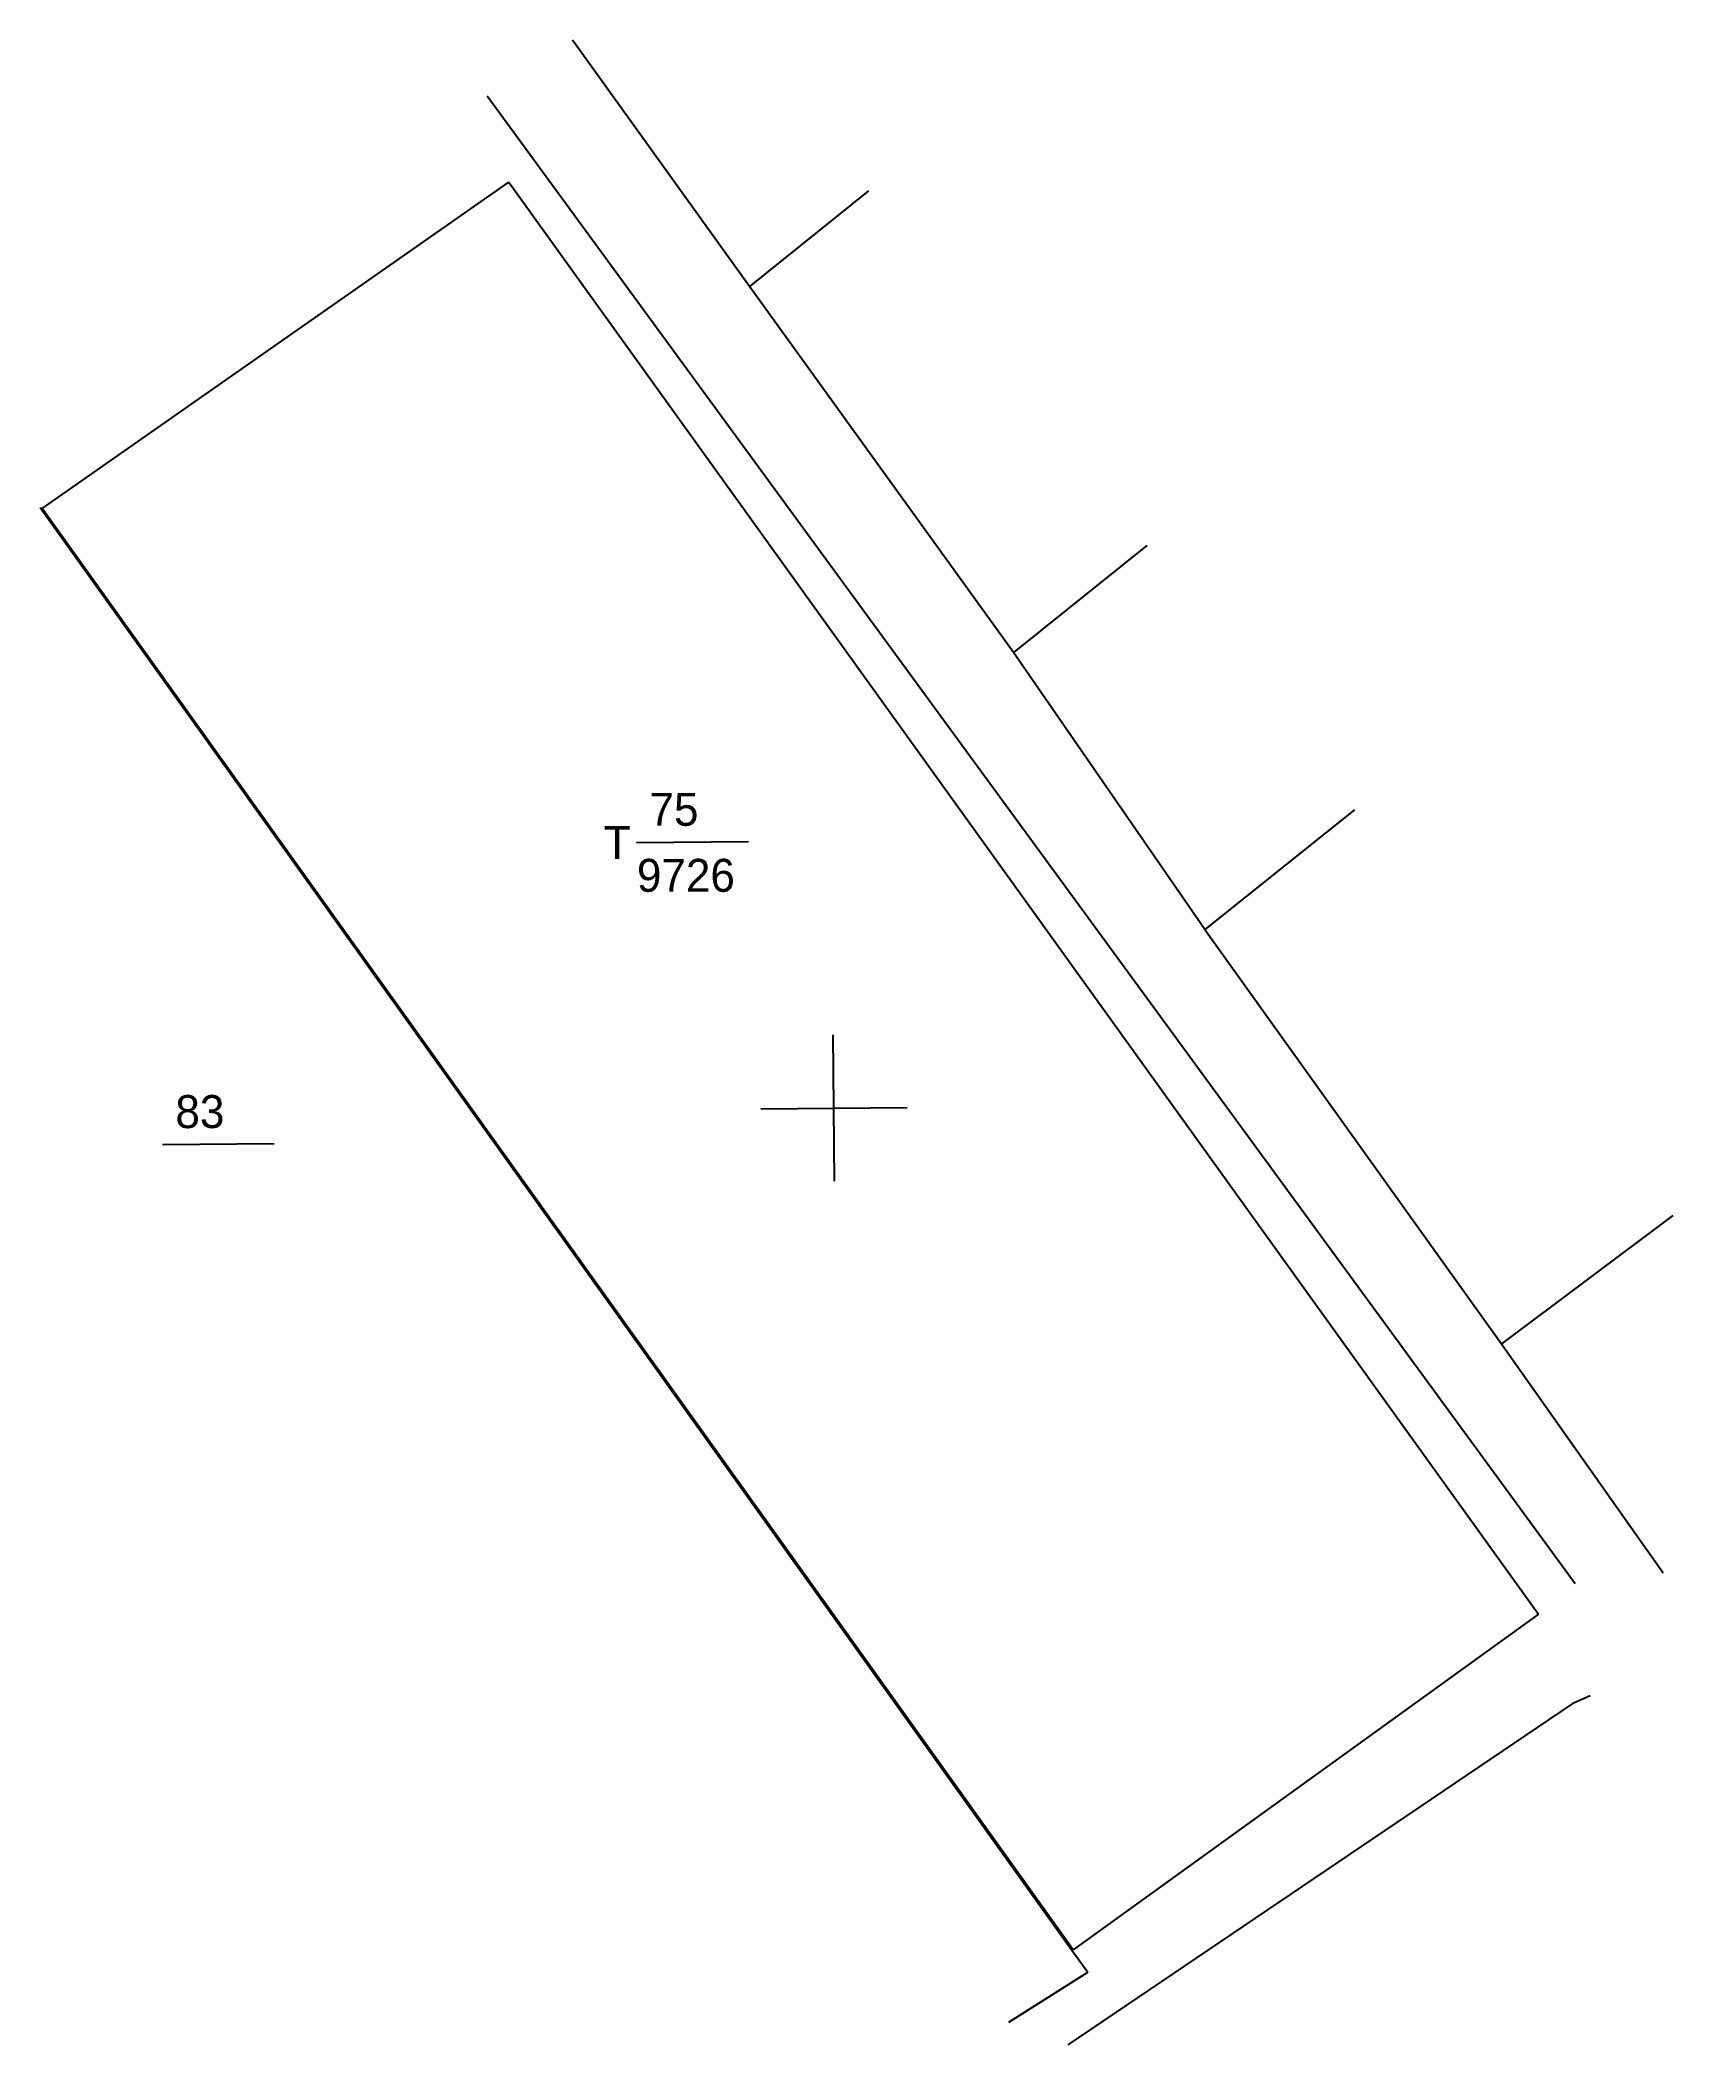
# Model space of a CAD drawing. Extents: x 549281 to 549415, y 1841003 to 1841167.
import ezdxf

# ---------------------------------------------------------------- set-up
doc = ezdxf.new("R2010")
doc.units = 0
for name, color, linetype in [('Level 13', 7, 'Continuous'), ('Level 34', 7, 'Continuous'), ('Level 63', 7, 'Continuous')]:
    doc.layers.add(name, color=color, linetype=linetype)

msp = doc.modelspace()

# ---------------------------------------------------------------- linework, layer by layer
at = {"layer": 'Level 13'}
for p, q in [((549329.94, 1841101.31), (549339.12, 1841101.39)), ((549291.08, 1841076.54), (549300.26, 1841076.62))]:
    msp.add_line(p, q, dxfattribs=at)
at = {"layer": 'Level 34'}
for p, q in [((549281.22, 1841128.68), (549319.48, 1841155.44)), ((549319.48, 1841155.44), (549403.89, 1841038.04)), ((549365.73, 1841010.52), (549281.22, 1841128.68)), ((549403.89, 1841038.04), (549365.73, 1841010.52)), ((549365.5, 1841010.69), (549366.94, 1841008.69))]:
    msp.add_line(p, q, dxfattribs=at)
for points in [[(549339.22, 1841146.88), (549324.69, 1841167.08)], [(549406.88, 1841040.53), (549317.71, 1841162.48)], [(549348.97, 1841154.72), (549339.22, 1841146.88)], [(549360.84, 1841116.87), (549339.22, 1841146.88)], [(549281.06, 1841128.76), (549365.5, 1841010.69)], [(549371.78, 1841125.66), (549360.84, 1841116.87)], [(549376.54, 1841094.18), (549360.84, 1841116.87)], [(549388.8, 1841103.98), (549376.54, 1841094.18)], [(549376.54, 1841094.18), (549400.84, 1841060.19)], [(549414.9, 1841070.72), (549400.84, 1841060.19)], [(549400.84, 1841060.19), (549414.1, 1841041.43)], [(549408.12, 1841031.34), (549406.63, 1841030.7), (549365.31, 1841002.73)], [(549360.48, 1841004.59), (549366.94, 1841008.69)]]:
    msp.add_lwpolyline(points, dxfattribs=at)
at = {"layer": 'Level 63'}
for p, q in [((549346.18, 1841073.53), (549346.08, 1841085.52)), ((549340.13, 1841079.47), (549352.13, 1841079.58))]:
    msp.add_line(p, q, dxfattribs=at)

# ---------------------------------------------------------------- texts
at = {"layer": 'Level 13'}
for s, p in [('75', (549331.01, 1841102.67)), ('T', (549327.26, 1841099.94)), ('9726', (549329.98, 1841097.26)), ('83', (549292.15, 1841077.89))]:
    msp.add_text(s, height=2.7, dxfattribs=at).set_placement(p)

doc.saveas('drawing.dxf')
